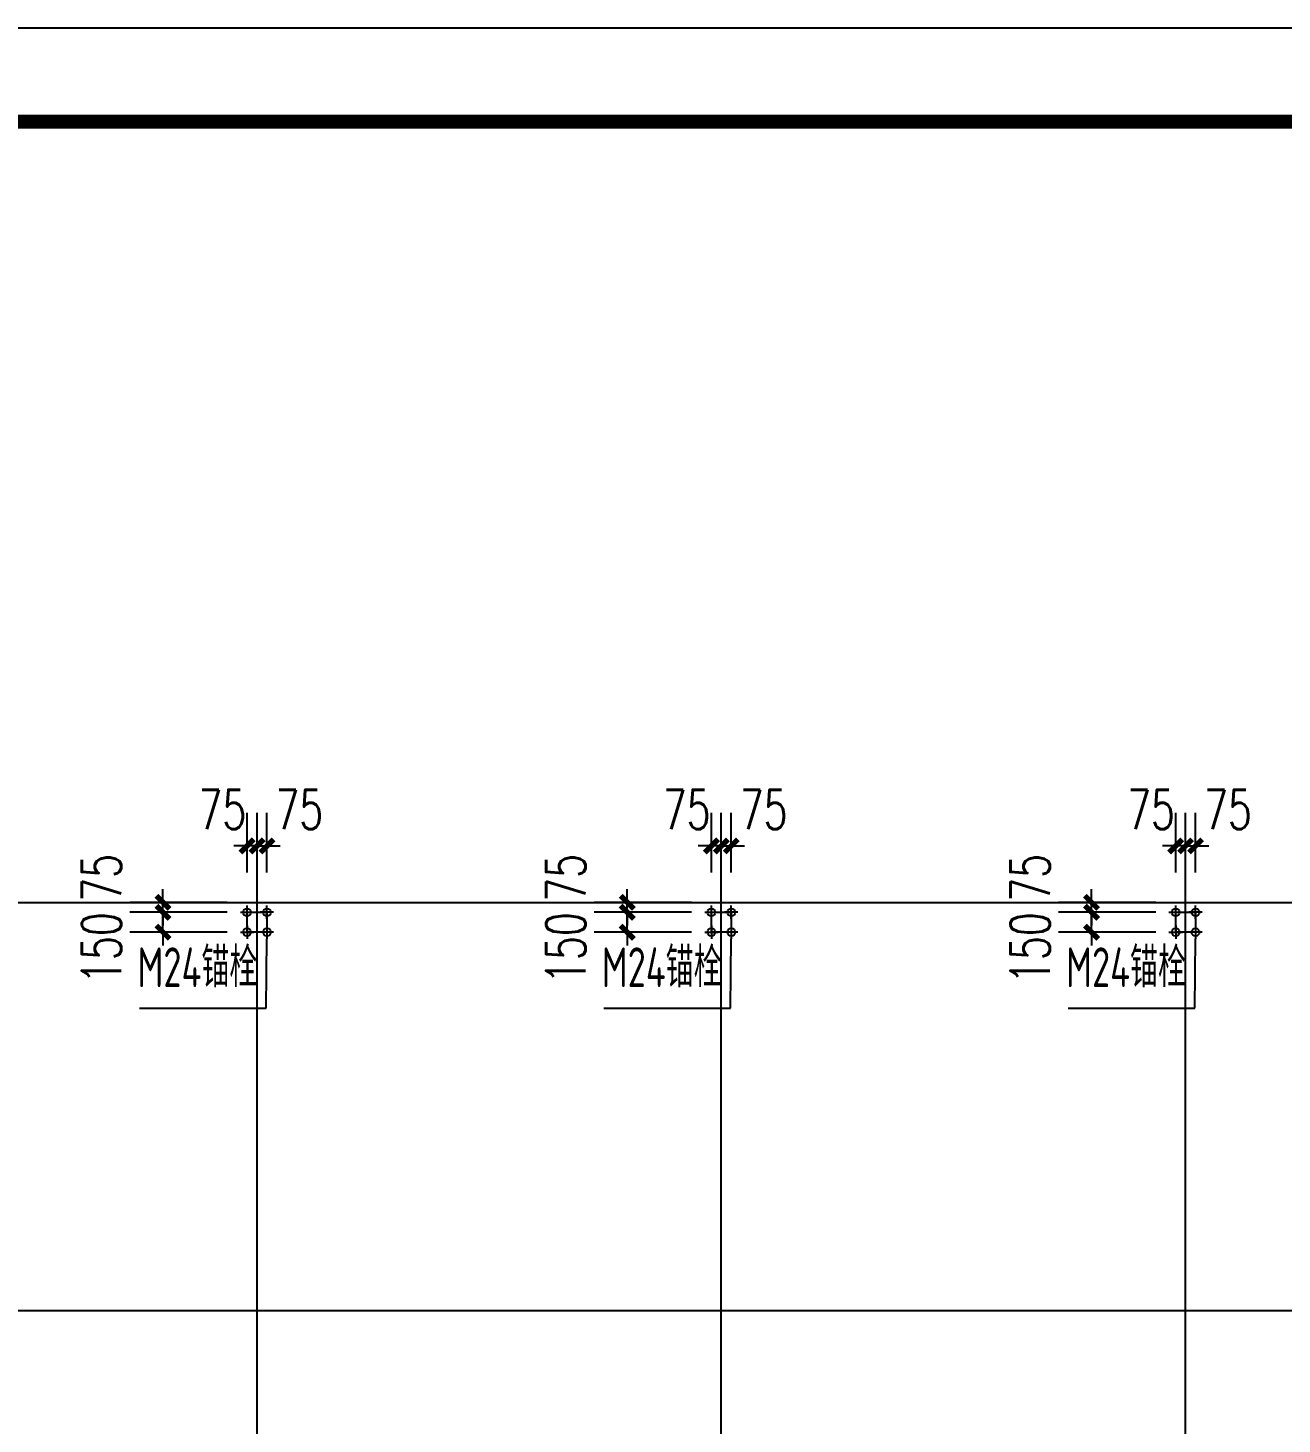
# Model space of a CAD drawing. Extents: x 180850 to 1399066, y 48356 to 327880.
# Drawn here: x 466373 to 485281, y 199338 to 220382 of the extents above; entities that cross this region are included whole.
import ezdxf
from ezdxf.enums import TextEntityAlignment as Align

# ---------------------------------------------------------------- set-up
doc = ezdxf.new("R2010")
doc.units = 0
doc.header["$LTSCALE"] = 1000
for name, color, linetype in [('AXIS', 3, 'Continuous'), ('DOTE', 1, 'Continuous'), ('PUB_TITLE', 4, 'Continuous'), ('TEXT', 7, 'Continuous')]:
    doc.layers.add(name, color=color, linetype=linetype)
doc.styles.add('_TCH_DIM_T3', font='SIMPLEX', dxfattribs={"width": 0.705882, "bigfont": 'GBCBIG'})
doc.styles.add('TSSD_Label', font='tssdeng.shx', dxfattribs={"width": 0.7, "bigfont": 'hztxt.shx'})
doc.dimstyles.new('TCH-200-2', dxfattribs={"dimtxt": 595, "dimasz": 200, "dimexe": 500, "dimexo": 600, "dimgap": 252.5, "dimtad": 1, "dimdec": 0, "dimlfac": 0.5, "dimzin": 0, "dimdsep": 46, "dimtxsty": '_TCH_DIM_T3', "dimblk": 'ARCHTICK', "dimcen": 0.09, "dimclrd": 124, "dimclre": 124, "dimclrt": 7, "dimazin": 2, "dimtfac": 1, "dimtdec": 0, "dimtix": 1, "dimtmove": 2, "dimatfit": 3, "dimfxl": 1, "dimtolj": 1, "dimtzin": 0, "dimarcsym": 0})

# ---------------------------------------------------------------- blocks, each defined once
blk = doc.blocks.new('_ArchTick')
at = {"color": 0, "linetype": 'ByBlock', "const_width": 0.4}
blk.add_lwpolyline([(-0.5, -0.5), (0.5, 0.5)], dxfattribs=at)
blk = doc.blocks.new('*D1654')
at = {"color": 124, "linetype": 'ByBlock', "lineweight": -2, "transparency": 16777216}
for p, q in [((468409, 207202), (468409, 207402)), ((469377, 207202), (467909, 207202)), ((468409, 207052), (468409, 207202)), ((469377, 207052), (467909, 207052)), ((468409, 207052), (468409, 206852))]:
    blk.add_line(p, q, dxfattribs=at)
at = {"layer": 'Defpoints', "color": 0, "linetype": 'ByBlock', "transparency": 16777216}
for p in [(468409, 207202), (469977, 207202), (469977, 207052)]:
    blk.add_point(p, dxfattribs=at)
at = {"color": 124, "linetype": 'ByBlock', "lineweight": -2, "transparency": 16777216, "xscale": 200, "yscale": 200, "zscale": 200}
for p, rotation in [((468409, 207202), 270), ((468409, 207052), 90)]:
    blk.add_blockref('_ArchTick', p, dxfattribs=dict(at, rotation=rotation))
at = {"color": 7, "linetype": 'ByBlock', "transparency": 16777216, "insert": (467483, 207571), "char_height": 595, "attachment_point": 5, "rotation": 90, "style": '_TCH_DIM_T3'}
blk.add_mtext('\\A1;75', dxfattribs=at)
blk = doc.blocks.new('*D1655')
at = {"color": 124, "linetype": 'ByBlock', "lineweight": -2, "transparency": 16777216}
for p, q in [((468409, 207052), (468409, 207252)), ((469377, 207052), (467909, 207052)), ((468409, 206752), (468409, 207052)), ((469377, 206752), (467909, 206752)), ((468409, 206752), (468409, 206552))]:
    blk.add_line(p, q, dxfattribs=at)
at = {"layer": 'Defpoints', "color": 0, "linetype": 'ByBlock', "transparency": 16777216}
for p in [(468409, 207052), (469977, 207052), (469977, 206752)]:
    blk.add_point(p, dxfattribs=at)
at = {"color": 124, "linetype": 'ByBlock', "lineweight": -2, "transparency": 16777216, "xscale": 200, "yscale": 200, "zscale": 200}
for p, rotation in [((468409, 207052), 270), ((468409, 206752), 90)]:
    blk.add_blockref('_ArchTick', p, dxfattribs=dict(at, rotation=rotation))
at = {"color": 7, "linetype": 'ByBlock', "transparency": 16777216, "insert": (467483, 206513), "char_height": 595, "attachment_point": 5, "rotation": 90, "style": '_TCH_DIM_T3'}
blk.add_mtext('\\A1;150', dxfattribs=at)
blk = doc.blocks.new('*D1656')
at = {"color": 124, "linetype": 'ByBlock', "lineweight": -2, "transparency": 16777216}
for p, q in [((469827, 207652), (469827, 208552)), ((469977, 207652), (469977, 208552)), ((469827, 208052), (469627, 208052)), ((469827, 208052), (469977, 208052)), ((469977, 208052), (470177, 208052))]:
    blk.add_line(p, q, dxfattribs=at)
at = {"layer": 'Defpoints', "color": 0, "linetype": 'ByBlock', "transparency": 16777216}
for p in [(469977, 208052), (469827, 207052), (469977, 207052)]:
    blk.add_point(p, dxfattribs=at)
at = {"color": 124, "linetype": 'ByBlock', "lineweight": -2, "transparency": 16777216, "xscale": 200, "yscale": 200, "zscale": 200}
blk.add_blockref('_ArchTick', (469827, 208052), dxfattribs=at)
at = {"color": 124, "linetype": 'ByBlock', "lineweight": -2, "transparency": 16777216, "xscale": 200, "yscale": 200, "zscale": 200, "rotation": 180}
blk.add_blockref('_ArchTick', (469977, 208052), dxfattribs=at)
at = {"color": 7, "linetype": 'ByBlock', "transparency": 16777216, "insert": (470465, 208602), "char_height": 595, "attachment_point": 5, "style": '_TCH_DIM_T3'}
blk.add_mtext('\\A1;75', dxfattribs=at)
blk = doc.blocks.new('*D1657')
at = {"color": 124, "linetype": 'ByBlock', "lineweight": -2, "transparency": 16777216}
for p, q in [((469677, 207652), (469677, 208552)), ((469827, 207652), (469827, 208552)), ((469677, 208052), (469477, 208052)), ((469827, 208052), (469677, 208052)), ((469827, 208052), (470027, 208052))]:
    blk.add_line(p, q, dxfattribs=at)
at = {"layer": 'Defpoints', "color": 0, "linetype": 'ByBlock', "transparency": 16777216}
for p in [(469677, 208052), (469677, 207052), (469827, 207052)]:
    blk.add_point(p, dxfattribs=at)
at = {"color": 124, "linetype": 'ByBlock', "lineweight": -2, "transparency": 16777216, "xscale": 200, "yscale": 200, "zscale": 200}
blk.add_blockref('_ArchTick', (469677, 208052), dxfattribs=at)
at = {"color": 124, "linetype": 'ByBlock', "lineweight": -2, "transparency": 16777216, "xscale": 200, "yscale": 200, "zscale": 200, "rotation": 180}
blk.add_blockref('_ArchTick', (469827, 208052), dxfattribs=at)
at = {"color": 7, "linetype": 'ByBlock', "transparency": 16777216, "insert": (469305, 208602), "char_height": 595, "attachment_point": 5, "style": '_TCH_DIM_T3'}
blk.add_mtext('\\A1;75', dxfattribs=at)
blk = doc.blocks.new('*D1666')
at = {"color": 124, "linetype": 'ByBlock', "lineweight": -2, "transparency": 16777216}
for p, q in [((475409, 207202), (475409, 207402)), ((476377, 207202), (474909, 207202)), ((475409, 207052), (475409, 207202)), ((476377, 207052), (474909, 207052)), ((475409, 207052), (475409, 206852))]:
    blk.add_line(p, q, dxfattribs=at)
at = {"layer": 'Defpoints', "color": 0, "linetype": 'ByBlock', "transparency": 16777216}
for p in [(475409, 207202), (476977, 207202), (476977, 207052)]:
    blk.add_point(p, dxfattribs=at)
at = {"color": 124, "linetype": 'ByBlock', "lineweight": -2, "transparency": 16777216, "xscale": 200, "yscale": 200, "zscale": 200}
for p, rotation in [((475409, 207202), 270), ((475409, 207052), 90)]:
    blk.add_blockref('_ArchTick', p, dxfattribs=dict(at, rotation=rotation))
at = {"color": 7, "linetype": 'ByBlock', "transparency": 16777216, "insert": (474483, 207571), "char_height": 595, "attachment_point": 5, "rotation": 90, "style": '_TCH_DIM_T3'}
blk.add_mtext('\\A1;75', dxfattribs=at)
blk = doc.blocks.new('*D1667')
at = {"color": 124, "linetype": 'ByBlock', "lineweight": -2, "transparency": 16777216}
for p, q in [((475409, 207052), (475409, 207252)), ((476377, 207052), (474909, 207052)), ((475409, 206752), (475409, 207052)), ((476377, 206752), (474909, 206752)), ((475409, 206752), (475409, 206552))]:
    blk.add_line(p, q, dxfattribs=at)
at = {"layer": 'Defpoints', "color": 0, "linetype": 'ByBlock', "transparency": 16777216}
for p in [(475409, 207052), (476977, 207052), (476977, 206752)]:
    blk.add_point(p, dxfattribs=at)
at = {"color": 124, "linetype": 'ByBlock', "lineweight": -2, "transparency": 16777216, "xscale": 200, "yscale": 200, "zscale": 200}
for p, rotation in [((475409, 207052), 270), ((475409, 206752), 90)]:
    blk.add_blockref('_ArchTick', p, dxfattribs=dict(at, rotation=rotation))
at = {"color": 7, "linetype": 'ByBlock', "transparency": 16777216, "insert": (474483, 206513), "char_height": 595, "attachment_point": 5, "rotation": 90, "style": '_TCH_DIM_T3'}
blk.add_mtext('\\A1;150', dxfattribs=at)
blk = doc.blocks.new('*D1668')
at = {"color": 124, "linetype": 'ByBlock', "lineweight": -2, "transparency": 16777216}
for p, q in [((476827, 207652), (476827, 208552)), ((476977, 207652), (476977, 208552)), ((476827, 208052), (476627, 208052)), ((476827, 208052), (476977, 208052)), ((476977, 208052), (477177, 208052))]:
    blk.add_line(p, q, dxfattribs=at)
at = {"layer": 'Defpoints', "color": 0, "linetype": 'ByBlock', "transparency": 16777216}
for p in [(476977, 208052), (476827, 207052), (476977, 207052)]:
    blk.add_point(p, dxfattribs=at)
at = {"color": 124, "linetype": 'ByBlock', "lineweight": -2, "transparency": 16777216, "xscale": 200, "yscale": 200, "zscale": 200}
blk.add_blockref('_ArchTick', (476827, 208052), dxfattribs=at)
at = {"color": 124, "linetype": 'ByBlock', "lineweight": -2, "transparency": 16777216, "xscale": 200, "yscale": 200, "zscale": 200, "rotation": 180}
blk.add_blockref('_ArchTick', (476977, 208052), dxfattribs=at)
at = {"color": 7, "linetype": 'ByBlock', "transparency": 16777216, "insert": (477465, 208602), "char_height": 595, "attachment_point": 5, "style": '_TCH_DIM_T3'}
blk.add_mtext('\\A1;75', dxfattribs=at)
blk = doc.blocks.new('*D1669')
at = {"color": 124, "linetype": 'ByBlock', "lineweight": -2, "transparency": 16777216}
for p, q in [((476677, 207652), (476677, 208552)), ((476827, 207652), (476827, 208552)), ((476677, 208052), (476477, 208052)), ((476827, 208052), (476677, 208052)), ((476827, 208052), (477027, 208052))]:
    blk.add_line(p, q, dxfattribs=at)
at = {"layer": 'Defpoints', "color": 0, "linetype": 'ByBlock', "transparency": 16777216}
for p in [(476677, 208052), (476677, 207052), (476827, 207052)]:
    blk.add_point(p, dxfattribs=at)
at = {"color": 124, "linetype": 'ByBlock', "lineweight": -2, "transparency": 16777216, "xscale": 200, "yscale": 200, "zscale": 200}
blk.add_blockref('_ArchTick', (476677, 208052), dxfattribs=at)
at = {"color": 124, "linetype": 'ByBlock', "lineweight": -2, "transparency": 16777216, "xscale": 200, "yscale": 200, "zscale": 200, "rotation": 180}
blk.add_blockref('_ArchTick', (476827, 208052), dxfattribs=at)
at = {"color": 7, "linetype": 'ByBlock', "transparency": 16777216, "insert": (476305, 208602), "char_height": 595, "attachment_point": 5, "style": '_TCH_DIM_T3'}
blk.add_mtext('\\A1;75', dxfattribs=at)
blk = doc.blocks.new('*D1678')
at = {"color": 124, "linetype": 'ByBlock', "lineweight": -2, "transparency": 16777216}
for p, q in [((482409, 207202), (482409, 207402)), ((483377, 207202), (481909, 207202)), ((482409, 207052), (482409, 207202)), ((483377, 207052), (481909, 207052)), ((482409, 207052), (482409, 206852))]:
    blk.add_line(p, q, dxfattribs=at)
at = {"layer": 'Defpoints', "color": 0, "linetype": 'ByBlock', "transparency": 16777216}
for p in [(482409, 207202), (483977, 207202), (483977, 207052)]:
    blk.add_point(p, dxfattribs=at)
at = {"color": 124, "linetype": 'ByBlock', "lineweight": -2, "transparency": 16777216, "xscale": 200, "yscale": 200, "zscale": 200}
for p, rotation in [((482409, 207202), 270), ((482409, 207052), 90)]:
    blk.add_blockref('_ArchTick', p, dxfattribs=dict(at, rotation=rotation))
at = {"color": 7, "linetype": 'ByBlock', "transparency": 16777216, "insert": (481483, 207571), "char_height": 595, "attachment_point": 5, "rotation": 90, "style": '_TCH_DIM_T3'}
blk.add_mtext('\\A1;75', dxfattribs=at)
blk = doc.blocks.new('*D1679')
at = {"color": 124, "linetype": 'ByBlock', "lineweight": -2, "transparency": 16777216}
for p, q in [((482409, 207052), (482409, 207252)), ((483377, 207052), (481909, 207052)), ((482409, 206752), (482409, 207052)), ((483377, 206752), (481909, 206752)), ((482409, 206752), (482409, 206552))]:
    blk.add_line(p, q, dxfattribs=at)
at = {"layer": 'Defpoints', "color": 0, "linetype": 'ByBlock', "transparency": 16777216}
for p in [(482409, 207052), (483977, 207052), (483977, 206752)]:
    blk.add_point(p, dxfattribs=at)
at = {"color": 124, "linetype": 'ByBlock', "lineweight": -2, "transparency": 16777216, "xscale": 200, "yscale": 200, "zscale": 200}
for p, rotation in [((482409, 207052), 270), ((482409, 206752), 90)]:
    blk.add_blockref('_ArchTick', p, dxfattribs=dict(at, rotation=rotation))
at = {"color": 7, "linetype": 'ByBlock', "transparency": 16777216, "insert": (481483, 206513), "char_height": 595, "attachment_point": 5, "rotation": 90, "style": '_TCH_DIM_T3'}
blk.add_mtext('\\A1;150', dxfattribs=at)
blk = doc.blocks.new('*D1680')
at = {"color": 124, "linetype": 'ByBlock', "lineweight": -2, "transparency": 16777216}
for p, q in [((483827, 207652), (483827, 208552)), ((483977, 207652), (483977, 208552)), ((483827, 208052), (483627, 208052)), ((483827, 208052), (483977, 208052)), ((483977, 208052), (484177, 208052))]:
    blk.add_line(p, q, dxfattribs=at)
at = {"layer": 'Defpoints', "color": 0, "linetype": 'ByBlock', "transparency": 16777216}
for p in [(483977, 208052), (483827, 207052), (483977, 207052)]:
    blk.add_point(p, dxfattribs=at)
at = {"color": 124, "linetype": 'ByBlock', "lineweight": -2, "transparency": 16777216, "xscale": 200, "yscale": 200, "zscale": 200}
blk.add_blockref('_ArchTick', (483827, 208052), dxfattribs=at)
at = {"color": 124, "linetype": 'ByBlock', "lineweight": -2, "transparency": 16777216, "xscale": 200, "yscale": 200, "zscale": 200, "rotation": 180}
blk.add_blockref('_ArchTick', (483977, 208052), dxfattribs=at)
at = {"color": 7, "linetype": 'ByBlock', "transparency": 16777216, "insert": (484465, 208602), "char_height": 595, "attachment_point": 5, "style": '_TCH_DIM_T3'}
blk.add_mtext('\\A1;75', dxfattribs=at)
blk = doc.blocks.new('*D1681')
at = {"color": 124, "linetype": 'ByBlock', "lineweight": -2, "transparency": 16777216}
for p, q in [((483677, 207652), (483677, 208552)), ((483827, 207652), (483827, 208552)), ((483677, 208052), (483477, 208052)), ((483827, 208052), (483677, 208052)), ((483827, 208052), (484027, 208052))]:
    blk.add_line(p, q, dxfattribs=at)
at = {"layer": 'Defpoints', "color": 0, "linetype": 'ByBlock', "transparency": 16777216}
for p in [(483677, 208052), (483677, 207052), (483827, 207052)]:
    blk.add_point(p, dxfattribs=at)
at = {"color": 124, "linetype": 'ByBlock', "lineweight": -2, "transparency": 16777216, "xscale": 200, "yscale": 200, "zscale": 200}
blk.add_blockref('_ArchTick', (483677, 208052), dxfattribs=at)
at = {"color": 124, "linetype": 'ByBlock', "lineweight": -2, "transparency": 16777216, "xscale": 200, "yscale": 200, "zscale": 200, "rotation": 180}
blk.add_blockref('_ArchTick', (483827, 208052), dxfattribs=at)
at = {"color": 7, "linetype": 'ByBlock', "transparency": 16777216, "insert": (483305, 208602), "char_height": 595, "attachment_point": 5, "style": '_TCH_DIM_T3'}
blk.add_mtext('\\A1;75', dxfattribs=at)

msp = doc.modelspace()

# ---------------------------------------------------------------- linework, layer by layer
for centre in [(469677, 207052.06), (469977, 207052.06), (476677, 207052.06), (476977, 207052.06), (483677, 207052.06), (483977, 207052.06), (469677, 206752.06), (469977, 206752.06), (476677, 206752.06), (476977, 206752.06), (483677, 206752.06), (483977, 206752.06)]:
    msp.add_circle(centre, 58.52)
at = {"layer": 'AXIS'}
for p, q in [((469677, 206951.39), (469677, 207152.73)), ((469977, 206951.39), (469977, 207152.73)), ((476677, 206951.39), (476677, 207152.73)), ((476977, 206951.39), (476977, 207152.73)), ((483677, 206951.39), (483677, 207152.73)), ((483977, 206951.39), (483977, 207152.73)), ((469576.33, 207052.06), (469777.67, 207052.06)), ((470077.67, 207052.06), (469876.33, 207052.06)), ((476576.33, 207052.06), (476777.67, 207052.06)), ((477077.67, 207052.06), (476876.33, 207052.06)), ((483576.33, 207052.06), (483777.67, 207052.06)), ((484077.67, 207052.06), (483876.33, 207052.06)), ((469576.33, 206752.06), (469777.67, 206752.06)), ((469677, 206852.73), (469677, 206651.39)), ((470077.67, 206752.06), (469876.33, 206752.06)), ((469966.26, 205607.62), (469977, 206651.39)), ((469977, 206852.73), (469977, 206651.39)), ((476576.33, 206752.06), (476777.67, 206752.06)), ((476677, 206852.73), (476677, 206651.39)), ((477077.67, 206752.06), (476876.33, 206752.06)), ((476966.26, 205607.62), (476977, 206651.39)), ((476977, 206852.73), (476977, 206651.39)), ((483576.33, 206752.06), (483777.67, 206752.06)), ((483677, 206852.73), (483677, 206651.39)), ((484077.67, 206752.06), (483876.33, 206752.06)), ((483966.26, 205607.62), (483977, 206651.39)), ((483977, 206852.73), (483977, 206651.39)), ((468055.69, 205606.62), (469966.25, 205606.62)), ((475055.69, 205606.62), (476966.25, 205606.62)), ((482055.69, 205606.62), (483966.25, 205606.62))]:
    msp.add_line(p, q, dxfattribs=at)
at = {"layer": 'DOTE'}
for p, q in [((469827, 155252.06), (469827, 208452.06)), ((476827, 155252.06), (476827, 208452.06)), ((483827, 155252.06), (483827, 208452.06)), ((447927, 207202.06), (499927, 207202.06)), ((447927, 201052.06), (499927, 201052.06))]:
    msp.add_line(p, q, dxfattribs=at)
for points in [[(469677, 207052.06), (469977, 207052.06), (469977, 206752.06), (469677, 206752.06)], [(476677, 207052.06), (476977, 207052.06), (476977, 206752.06), (476677, 206752.06)], [(483677, 207052.06), (483977, 207052.06), (483977, 206752.06), (483677, 206752.06)]]:
    msp.add_lwpolyline(points, close=True, dxfattribs=at)
at = {"layer": 'PUB_TITLE'}
msp.add_lwpolyline([(430995.03, 220381.89), (549924.21, 220381.89), (549924.21, 136381.97), (430995.03, 136381.97)], close=True, dxfattribs=at)
at = {"layer": 'PUB_TITLE', "const_width": 212.12}
msp.add_lwpolyline([(434530.38, 137796.11), (434530.38, 218967.75), (548510.07, 218967.75), (548510.07, 137796.11)], close=True, dxfattribs=at)

# ---------------------------------------------------------------- texts
at = {"layer": 'TEXT', "style": 'TSSD_Label', "width": 0.7}
for p in [(468926.7, 205743.65), (475926.7, 205743.65), (482926.7, 205743.65)]:
    msp.add_text('M24锚栓', height=600, dxfattribs=at).set_placement(p, align=Align.BOTTOM_CENTER)

# ---------------------------------------------------------------- dimensions: what is measured, and where the dimension line sits
at = {"linetype": 'ByBlock'}
for base, p1, p2, angle, picture, middle in [((469677, 208052.28), (469827, 207052.06), (469677, 207052.06), 180, '*D1657', (469305.34, 208602.28)), ((476677, 208052.28), (476827, 207052.06), (476677, 207052.06), 180, '*D1669', (476305.34, 208602.28)), ((483677, 208052.28), (483827, 207052.06), (483677, 207052.06), 180, '*D1681', (483305.34, 208602.28)), ((468408.98, 207202.06), (469977, 207052.06), (469977, 207202.06), 90, '*D1654', (467482.62, 207571.27)), ((475408.98, 207202.06), (476977, 207052.06), (476977, 207202.06), 90, '*D1666', (474482.62, 207571.27)), ((482408.98, 207202.06), (483977, 207052.06), (483977, 207202.06), 90, '*D1678', (481482.62, 207571.27)), ((468408.98, 207052.06), (469977, 206752.06), (469977, 207052.06), 270, '*D1655', (467482.62, 206513.37)), ((475408.98, 207052.06), (476977, 206752.06), (476977, 207052.06), 270, '*D1667', (474482.62, 206513.37)), ((482408.98, 207052.06), (483977, 206752.06), (483977, 207052.06), 270, '*D1679', (481482.62, 206513.37))]:
    dim = msp.add_linear_dim(base=base, p1=p1, p2=p2, angle=angle, dimstyle='TCH-200-2', dxfattribs=at)
    dim.commit()
    dim.dimension.update_dxf_attribs({"geometry": picture, "text_midpoint": middle, "dimtype": 160})
for base, p1, p2, picture, middle in [((469977, 208052.28), (469827, 207052.06), (469977, 207052.06), '*D1656', (470465.21, 208602.28)), ((476977, 208052.28), (476827, 207052.06), (476977, 207052.06), '*D1668', (477465.21, 208602.28)), ((483977, 208052.28), (483827, 207052.06), (483977, 207052.06), '*D1680', (484465.21, 208602.28))]:
    dim = msp.add_linear_dim(base=base, p1=p1, p2=p2, dimstyle='TCH-200-2', dxfattribs=at)
    dim.commit()
    dim.dimension.update_dxf_attribs({"geometry": picture, "text_midpoint": middle, "dimtype": 160})

doc.saveas('drawing.dxf')
